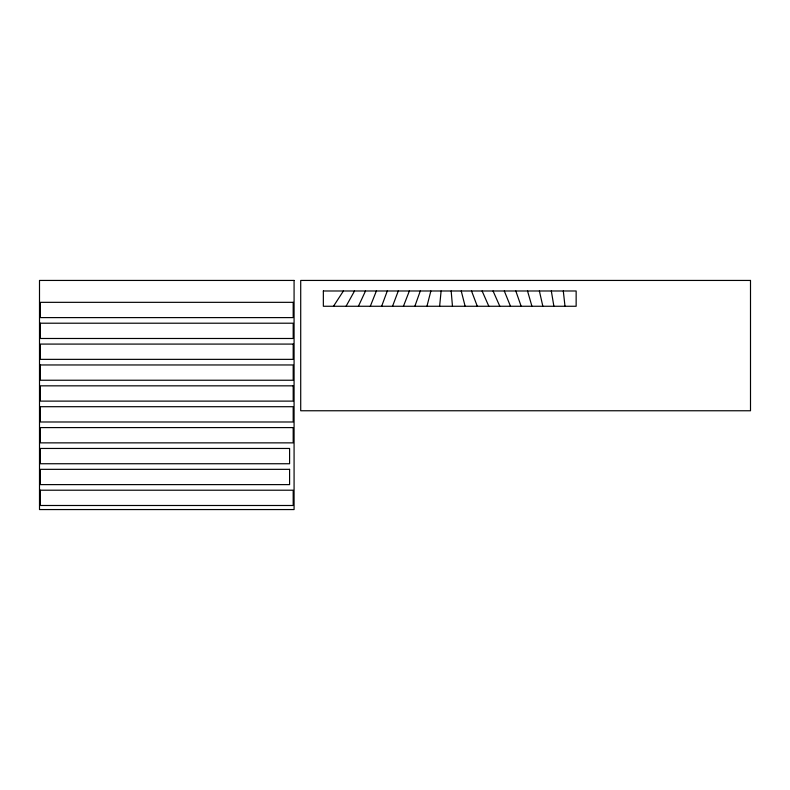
<?xml version="1.0" encoding="UTF-8"?>
<svg xmlns="http://www.w3.org/2000/svg" width="790" height="790" viewBox="0 0 790 790"><rect width="100%" height="100%" fill="white"/><g stroke="black" fill="none" stroke-linecap="round" stroke-linejoin="round"><path stroke-width="1.19" d="M439.625 306.263L441.106 290.987M426.956 306.263L430.866 290.987M414.849 306.263L420.29 290.987M381.639 306.263L387.278 290.987M392.531 306.263L398.288 290.987M403.433 306.263L409.368 290.987M370.303 306.263L376.386 290.987M358.413 306.263L365.523 290.987M346.069 306.263L354.532 290.987M333.489 306.263L343.403 290.987M493.049 290.987L499.813 306.263M482.107 290.987L488.832 306.263M504.297 290.987L510.498 306.263M471.512 290.987L477.298 306.263M515.811 290.987L521.153 306.263M527.532 290.987L531.927 306.263M461.232 290.987L465.132 306.263M539.382 290.987L542.849 306.263M551.321 290.987L553.889 306.263M563.3 290.987L564.998 306.263M451.169 290.987L452.473 306.263M40.389 490.205L40.389 505.491L293.189 505.491L293.189 490.215L40.389 490.205M40.389 448.453L40.389 463.74L289.594 463.74L289.604 448.463L40.389 448.453M40.389 406.702L40.389 421.988L293.189 421.988L293.189 406.712L40.389 406.702M40.389 364.96L40.389 380.237L293.189 380.237L293.189 364.96L40.389 364.96M40.389 323.209L40.389 338.485L293.189 338.485L293.189 323.209L40.389 323.209M323.347 290.987L323.347 306.263L576.147 306.263L576.147 290.987L323.347 290.987M294.078 280.44L39.5 280.44L39.5 509.56L294.078 509.56L294.078 280.44M750.5 280.44L300.714 280.44L300.714 410.76L750.5 410.76L750.5 280.44M293.189 302.333L40.389 302.333L40.389 317.61L293.189 317.61L293.189 302.333M293.189 344.084L40.389 344.084L40.389 359.361L293.189 359.361L293.189 344.084M293.189 385.836L40.389 385.836L40.389 401.113L293.189 401.113L293.189 385.836M293.189 427.588L40.389 427.588L40.389 442.864L293.189 442.864L293.189 427.588M289.594 469.339L40.389 469.339L40.389 484.616L289.594 484.616L289.594 469.339"/></g></svg>
